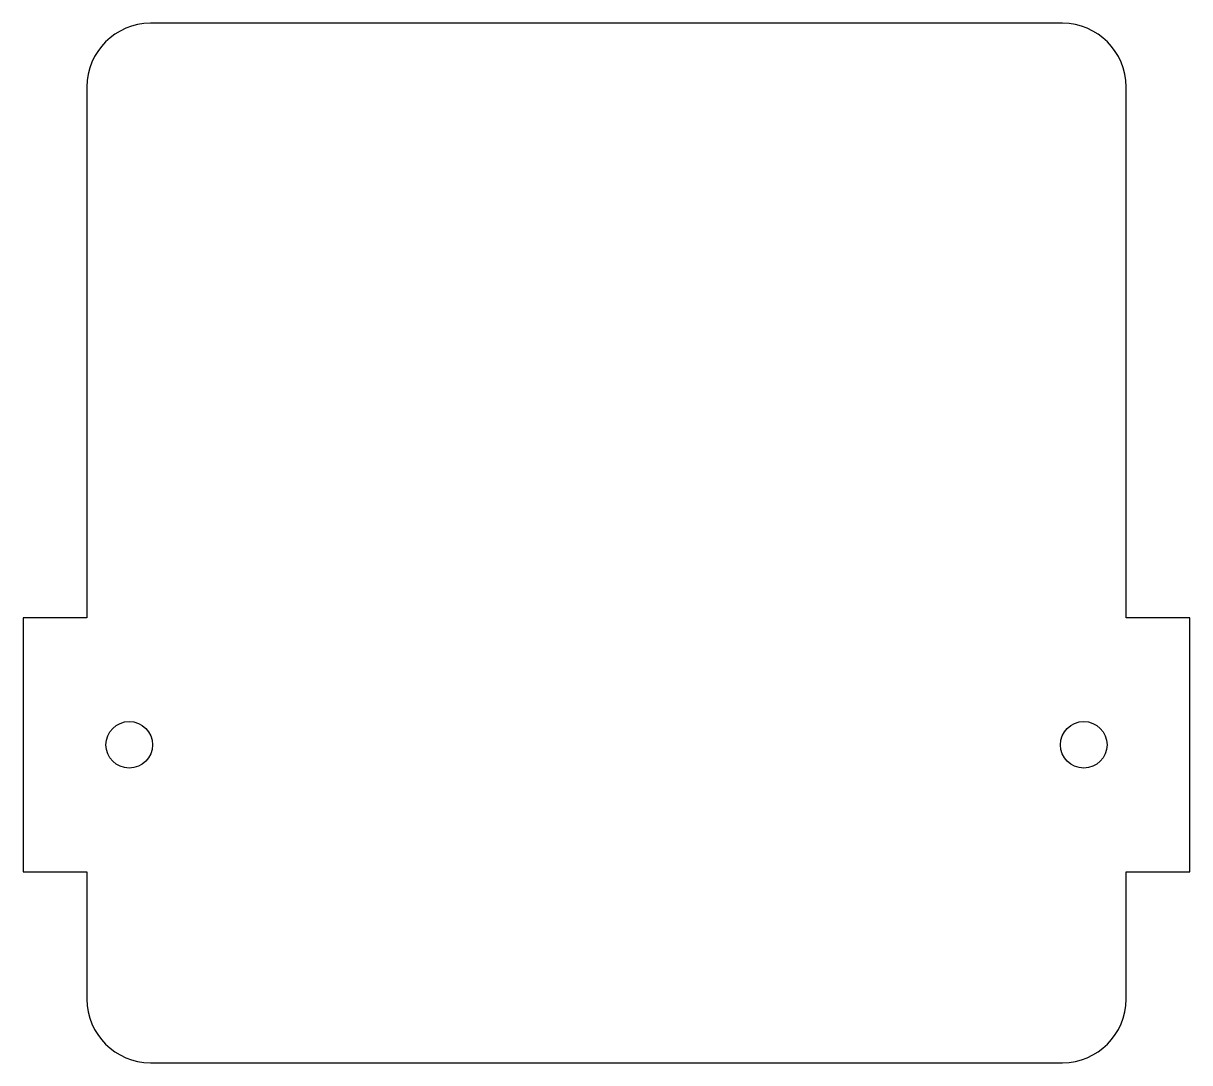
# Model space of a CAD drawing. Header units: millimetres. Extents: x -18 to 37, y -15 to 34.
import ezdxf

# ---------------------------------------------------------------- set-up
doc = ezdxf.new("R2010")
doc.units = ezdxf.units.MM

msp = doc.modelspace()

# ---------------------------------------------------------------- linework, layer by layer
for p, q in [((31.05, 34.05), (-12, 34.05)), ((-15, 31.05), (-15, 6)), ((34.05, 6), (34.05, 31.05)), ((-15, 6), (-18, 6)), ((-18, 6), (-18, -6)), ((37.05, 6), (34.05, 6)), ((37.05, -6), (37.05, 6)), ((-18, -6), (-15, -6)), ((-15, -6), (-15, -12)), ((34.05, -12), (34.05, -6)), ((34.05, -6), (37.05, -6)), ((-12, -15), (31.05, -15))]:
    msp.add_line(p, q)
for centre in [(-13, 0), (32.05, 0)]:
    msp.add_circle(centre, 1.1)
for centre, start, end in [((-12, 31.05), 90, 180), ((31.05, 31.05), 0, 90), ((-12, -12), 180, 270), ((31.05, -12), 270, 0)]:
    msp.add_arc(centre, 3, start, end)

doc.saveas('drawing.dxf')
